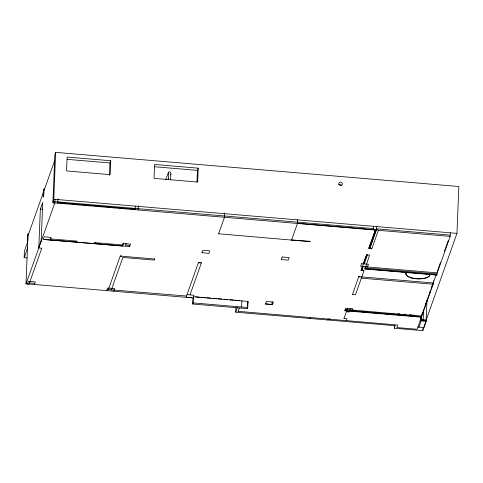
<?xml version="1.0" encoding="UTF-8"?>
<svg xmlns="http://www.w3.org/2000/svg" width="483" height="483" viewBox="0 0 483 483"><rect width="100%" height="100%" fill="white"/><g stroke="black" fill="none" stroke-linecap="round" stroke-linejoin="round"><path stroke-width="0.72" d="M170.795 174.448C171.574 172.697 169.177 170.342 168.265 172.685L165.778 179.682M170.596 179.857L170.789 174.743M170.789 174.888L170.795 174.272M27.126 257.928L24.15 257.68L24.41 251.196L27.688 241.983M41.176 241.301L42.733 202.407L40.361 209.079L38.803 247.972L41.773 248.226L28.986 284.209L26.01 283.956L27.76 240.311M54.664 203.349L52.919 202.745L54.851 154.584L55.642 152.362L458.85 186.516L456.966 233.374L426.187 319.963L420.234 319.462M373.594 228.604L52.973 201.447L53.764 199.225L55.642 152.362M54.965 199.376L54.82 202.902L26.01 283.956M57.797 203.156L57.972 198.887M64.541 203.729L64.595 202.431M76.664 241.687L76.64 242.243L77.038 241.132L50.612 238.892M94.493 243.752L94.909 242.086M109.46 175.401L109.961 162.97L110.752 160.748L67.119 157.053L66.557 170.94L110.19 174.641L110.752 160.748M108.379 289.601L120.297 255.912L121.788 256.038M44.859 239.55L122.235 246.034L123.153 242.949M129.951 245.424L125.586 245.056M126.117 243.571L125.58 245.243M50.214 240.003L51.138 237.407L44.195 236.821L43.277 239.417L129.553 246.535M135.149 209.707L135.288 206.15M138.12 209.96L138.289 205.752M111.356 289.854L122.869 257.457L154.21 260.114L154.608 258.816M168.41 179.67L168.513 173.089L168.911 173.693M186.13 297.148L198.441 262.529L200.674 262.716M186.529 296.037L107.19 289.504M187.054 294.552L193.991 295.324L193.067 297.92L27.459 283.895L28.382 281.299L35.325 281.891L34.402 284.481M190.03 294.805L201.417 262.782M196.967 182.079L197.438 170.378L198.229 168.156L154.596 164.462L154.041 178.354L197.674 182.049L198.229 168.156M193.46 296.81L248.002 301.428L247.755 307.544L247.362 308.655L192.82 304.036L193.073 297.739M192.82 304.036L193.472 296.622M201.936 252.857L202.86 250.26L209.803 250.846L208.879 253.442L201.948 252.669M291.539 239.954L310.309 241.331L310.177 241.699L218.551 233.772M224.643 213.063L224.474 217.278L218.545 233.953M426.972 300.414L426.133 321.261L422.8 330.638L394.339 328.229L395.239 325.699L235.698 312.187L235.879 307.671M421.502 315.9L421.448 317.198L417.155 329.279L396.923 327.571L397.823 325.041L238.101 311.324M241.621 307.025L241.874 300.722M247.525 304.58L248.002 301.428M247.495 308.281L247.743 302.171M265.457 304.055L266.381 301.458L273.324 302.044L272.4 304.64L265.487 303.801M297.631 219.185L297.462 223.454L291.533 240.136M310.285 317.44L309.977 318.478M328.138 318.949L327.824 319.988M346.257 320.67L346.939 318.75L343.968 318.315M344.844 310.454L349.65 311.118L349.668 310.744M345.218 309.41L421.846 316.087L421.858 315.713L420.186 320.754L426.133 321.261M346.341 311.644L349.312 312.078L350.561 308.402M346.697 310.635L347.585 308.154M362.274 269.291L364.007 270.74L355.44 294.829L352.475 294.395M352.469 294.576L358.803 276.602M364.007 270.74L361.03 270.486L362.491 266.211M450.319 232.866L450.174 236.392L437.206 272.865L436.771 275.087L364.973 269.007L365.063 266.785M364.973 269.007L369.58 255.072L366.603 254.819L361.03 270.486M366.603 254.819L363.464 263.489M450.174 236.392L378.382 230.313L371.819 248.769L368.843 248.516L375.412 229.872L297.468 223.273M376.734 226.618L376.637 229.051L370.075 247.507L370.238 243.565M373.546 229.715L373.685 226.358M368.843 248.516L375.412 229.872M394.339 328.229L394.46 325.216M421.315 317.289L421.176 320.839L418.936 327.142M422.8 330.638L422.891 328.38M423.156 321.008L423.573 310.69M413.593 314.886L413.194 315.997L421.562 316.709L433.553 282.984L433.643 280.726M28.195 235.094L43.615 191.721M44.116 190.302L54.736 160.434M24.15 257.68L27.676 247.755M38.833 247.236L41.2 240.564M106.791 290.615L107.715 288.019L114.658 288.611L113.734 291.201M122.604 246.137L123.527 243.541M129.547 246.722L130.47 244.126L123.135 243.504M168.108 179.694L168.603 178.299M235.698 312.187L237.419 307.357M238.095 311.511L239.302 308.124M272.213 301.953L271.706 303.366L272.817 303.463M343.962 318.502L346.655 310.931M361.767 270.872L363.282 266.447M364.405 263.452L367.593 254.499M370.075 247.507L376.637 229.051M351.733 311.36L352.656 308.764L345.713 308.178L344.79 310.774L421.448 317.198M393.76 313.207L393.361 314.318L351.582 310.78M420.445 318.865L421.079 317.09M421.894 314.789L422.649 312.664M425.167 305.588L427.431 299.219M429.194 294.262L430.45 290.724M430.957 289.305L433.221 282.935L433.166 284.233L361.375 278.148L361.767 277.037L358.791 276.789M433.462 282.253L436.137 274.73M437.26 271.567L440.502 262.45M444.493 251.226L448.23 240.709M421.888 314.976L430.444 290.905M431.452 288.073L433.215 283.123M265.481 303.988L272.448 304.507M67.065 159.336L109.961 162.97M154.548 166.75L197.438 170.378M53.764 199.225L456.966 233.374M376.649 228.864L450.228 235.094M57.821 202.6L135.168 209.151M52.919 202.745L375.406 230.059M40.361 209.079L42.595 209.266M368.861 247.218L370.087 247.32M94.885 242.641L123.002 245.02M365.414 266.785L437.206 272.865M365.365 267.896L437.163 273.976M365.051 268.783L436.849 274.869M120.291 256.093L154.602 259.003M198.435 262.716L201.411 262.963M358.471 276.626L359.974 276.753M361.471 276.88L433.553 282.984M397.926 313.69L399.423 313.817M403.909 314.198L405.406 314.324M409.892 314.699L411.389 314.825M195.706 296.816L199.425 297.13M200.916 297.256L205.384 297.637M206.875 297.757L210.594 298.077M212.828 298.265L216.553 298.579M218.044 298.705L221.769 299.019M224.003 299.212L227.722 299.526M229.956 299.714L233.681 300.034M235.173 300.154L239.64 300.535M29.445 282.917L34.8 283.37M350.416 310.81L421.466 316.83M187.519 297.268L191.685 297.619M421.206 320.096L423.186 320.265M423.18 320.452L426.157 320.706L423.893 327.559L417.94 327.057M193.218 302.919L247.755 307.544M328.857 319.015L330.3 319.136M376.468 229.033L378.382 230.313M369.906 247.495L371.819 248.769M338.927 184.506A1.799 1.654 19.6 0 1 341.499 185.744M429.792 273.994A12.015 4.54 2.3 0 1 416.31 278.619A12.015 4.54 2.3 0 1 406.807 272.05M429.785 274.181A12.015 4.54 2.3 0 1 416.304 278.806A12.015 4.54 2.3 0 1 406.795 272.231M27.579 235.203L27.32 241.687L27.978 239.834L28.237 233.349L27.579 235.203M43.392 190.719L43.132 197.203L43.79 195.349L44.05 188.865L43.392 190.719M282.193 256.98L281.269 259.57L288.212 260.162L289.136 257.566L282.193 256.98M361.525 263.7L360.602 266.29L367.545 266.882L368.469 264.286L361.525 263.7M338.969 184.506A1.799 1.654 19.6 0 0 342.061 184.766A1.799 1.654 19.6 0 0 340.618 182.133A1.799 1.654 19.6 0 0 338.969 184.506"/></g></svg>
